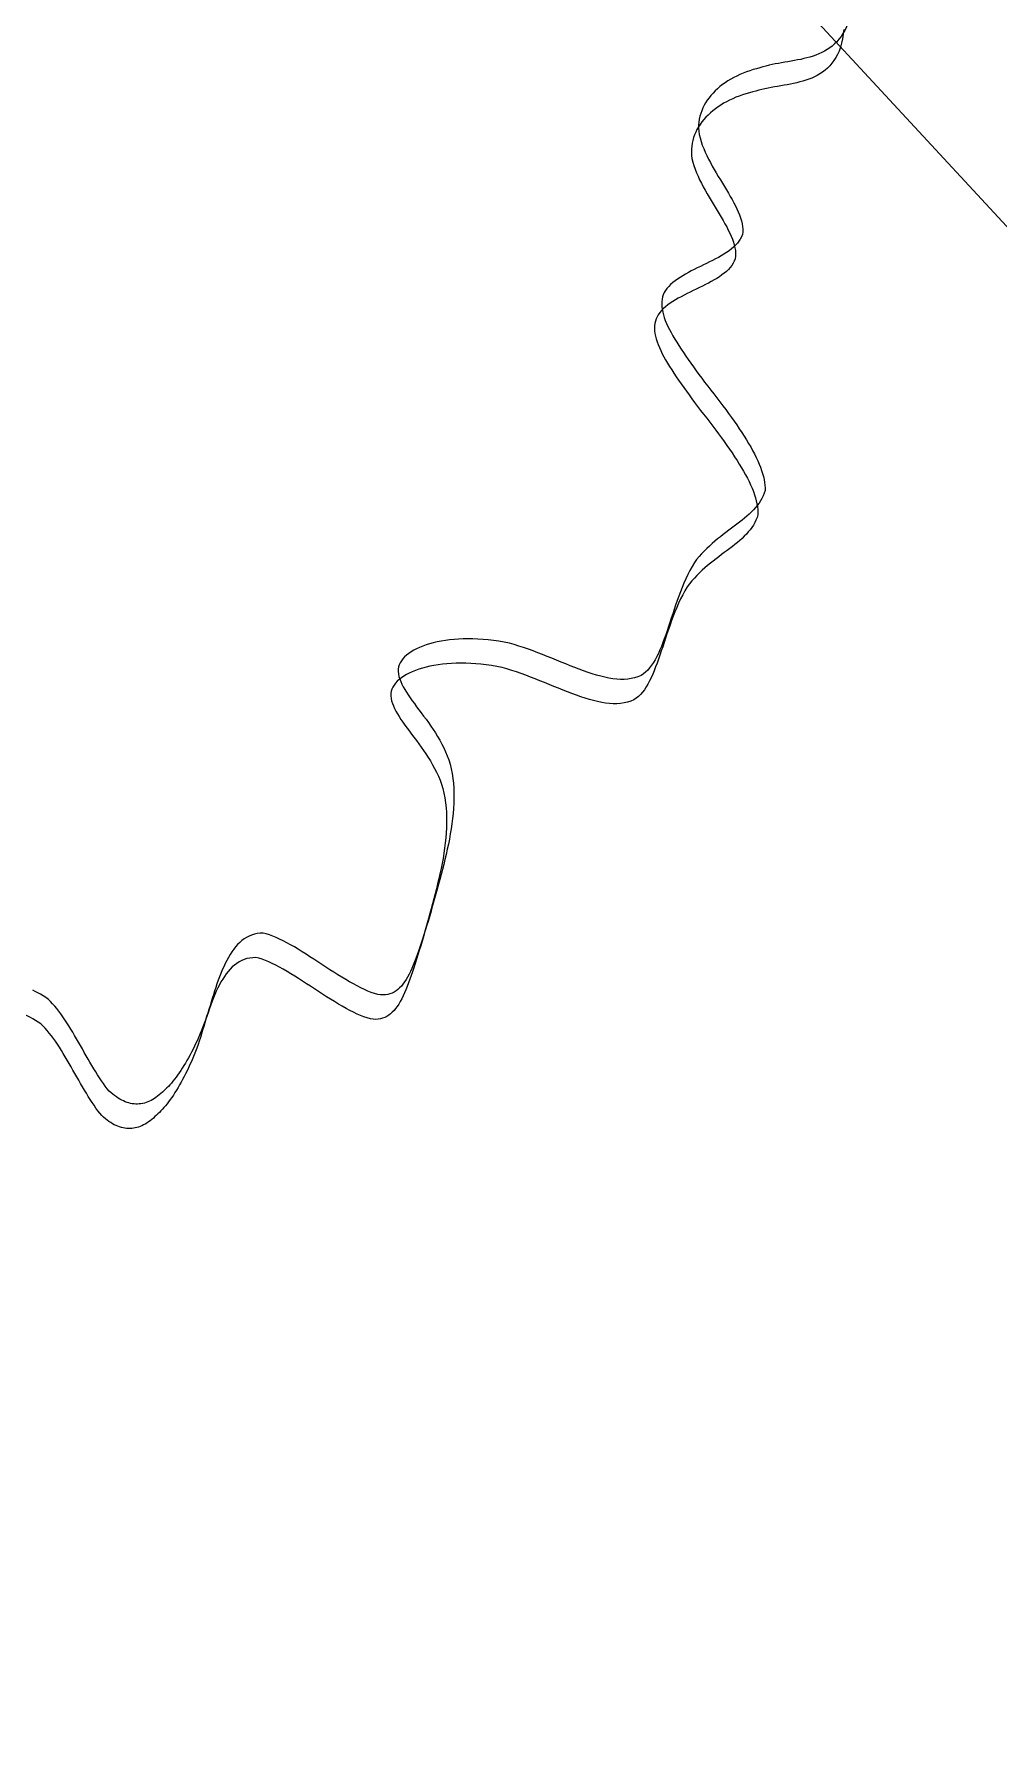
# Model space of a CAD drawing. Header units: metres. Extents: x 507606 to 508087, y 6966978 to 6967359.
# Drawn here: x 507819.922 to 507821.86, y 6967130.617 to 6967134.047 of the extents above; entities that cross this region are included whole.
import ezdxf

# ---------------------------------------------------------------- set-up
doc = ezdxf.new("R2010")
doc.units = ezdxf.units.M
doc.linetypes.add('ISO-DASHED2', pattern=[6, 4, -2])
for name, color, linetype in [('CON_EX. MAJ', 252, 'ISO-DASHED2'), ('CON_EX. MIN', 253, 'ISO-DASHED2'), ('mga2020VEG_TREE', 252, 'Continuous'), ('VEG_TREE', 252, 'Continuous')]:
    doc.layers.add(name, color=color, linetype=linetype)

# ---------------------------------------------------------------- blocks, each defined once
blk = doc.blocks.new('BAC V TREE')
for p, q in [((16.2105, -2.3392), (16.2044, -2.3825)), ((16.179, -2.502), (16.1678, -2.5381)), ((16.1887, -2.464), (16.179, -2.502)), ((16.1972, -2.4242), (16.1887, -2.464)), ((16.2044, -2.3825), (16.1972, -2.4242)), ((16.08, -2.6743), (16.059, -2.6953)), ((16.0999, -2.6513), (16.08, -2.6743)), ((16.1187, -2.6264), (16.0999, -2.6513)), ((16.1364, -2.5992), (16.1187, -2.6264)), ((16.1528, -2.5699), (16.1364, -2.5992)), ((16.1678, -2.5381), (16.1528, -2.5699)), ((15.7755, -2.8308), (15.7466, -2.8372)), ((15.8041, -2.8237), (15.7755, -2.8308)), ((15.8323, -2.8159), (15.8041, -2.8237)), ((15.8601, -2.8073), (15.8323, -2.8159)), ((15.8874, -2.7977), (15.8601, -2.8073)), ((15.9141, -2.7871), (15.8874, -2.7977)), ((15.9401, -2.7754), (15.9141, -2.7871)), ((15.9655, -2.7623), (15.9401, -2.7754)), ((15.9902, -2.7479), (15.9655, -2.7623)), ((16.014, -2.732), (15.9902, -2.7479)), ((16.0369, -2.7145), (16.014, -2.732)), ((16.059, -2.6953), (16.0369, -2.7145)), ((15.1567, -2.991), (15.1287, -3.0054)), ((15.1855, -2.9775), (15.1567, -2.991)), ((15.215, -2.9649), (15.1855, -2.9775)), ((15.2451, -2.9532), (15.215, -2.9649)), ((15.2758, -2.9424), (15.2451, -2.9532)), ((15.307, -2.9325), (15.2758, -2.9424)), ((15.3386, -2.9236), (15.307, -2.9325)), ((15.3707, -2.9156), (15.3386, -2.9236)), ((15.398, -2.9071), (15.3707, -2.9156)), ((15.4258, -2.8994), (15.398, -2.9071)), ((15.4541, -2.8924), (15.4258, -2.8994)), ((15.4827, -2.886), (15.4541, -2.8924)), ((15.5116, -2.8801), (15.4827, -2.886)), ((15.5408, -2.8746), (15.5116, -2.8801)), ((15.5701, -2.8693), (15.5408, -2.8746)), ((15.5996, -2.8642), (15.5701, -2.8693)), ((15.6291, -2.8592), (15.5996, -2.8642)), ((15.6587, -2.8541), (15.6291, -2.8592)), ((15.6881, -2.8488), (15.6587, -2.8541)), ((15.7175, -2.8432), (15.6881, -2.8488)), ((15.7466, -2.8372), (15.7175, -2.8432)), ((14.9372, -3.1487), (14.9182, -3.1699)), ((14.9574, -3.1282), (14.9372, -3.1487)), ((14.9788, -3.1083), (14.9574, -3.1282)), ((15.0013, -3.0892), (14.9788, -3.1083)), ((15.0249, -3.0709), (15.0013, -3.0892)), ((15.0495, -3.0533), (15.0249, -3.0709)), ((15.075, -3.0365), (15.0495, -3.0533)), ((15.1014, -3.0205), (15.075, -3.0365)), ((15.1287, -3.0054), (15.1014, -3.0205)), ((14.8431, -3.2859), (14.8325, -3.311)), ((14.8553, -3.2615), (14.8431, -3.2859)), ((14.8689, -3.2377), (14.8553, -3.2615)), ((14.884, -3.2144), (14.8689, -3.2377)), ((14.9004, -3.1919), (14.884, -3.2144)), ((14.9182, -3.1699), (14.9004, -3.1919)), ((14.8043, -3.4444), (14.804, -3.4726)), ((14.8064, -3.4167), (14.8043, -3.4444)), ((14.8104, -3.3895), (14.8064, -3.4167)), ((14.8161, -3.3628), (14.8104, -3.3895)), ((14.8235, -3.3366), (14.8161, -3.3628)), ((14.8325, -3.311), (14.8235, -3.3366)), ((14.804, -3.4726), (14.8056, -3.5013)), ((14.8056, -3.5013), (14.8092, -3.5304)), ((14.8092, -3.5304), (14.8172, -3.563)), ((14.8172, -3.563), (14.8269, -3.5955)), ((14.8269, -3.5955), (14.8382, -3.6281)), ((14.8382, -3.6281), (14.8509, -3.6606)), ((14.8509, -3.6606), (14.8648, -3.6931)), ((14.8648, -3.6931), (14.8798, -3.7255)), ((14.8798, -3.7255), (14.8959, -3.7578)), ((14.8959, -3.7578), (14.9127, -3.7901)), ((14.9127, -3.7901), (14.9303, -3.8221)), ((14.9303, -3.8221), (14.9484, -3.8541)), ((14.9484, -3.8541), (14.967, -3.8858)), ((14.967, -3.8858), (14.9858, -3.9174)), ((14.9858, -3.9174), (15.0048, -3.9488)), ((15.0048, -3.9488), (15.0237, -3.9799)), ((15.0237, -3.9799), (15.0425, -4.0108)), ((15.0425, -4.0108), (15.061, -4.0414)), ((15.061, -4.0414), (15.0791, -4.0717)), ((15.0791, -4.0717), (15.0966, -4.1017)), ((15.0966, -4.1017), (15.1134, -4.1313)), ((15.1134, -4.1313), (15.1294, -4.1606)), ((15.1294, -4.1606), (15.1443, -4.1896)), ((15.1443, -4.1896), (15.1581, -4.2181)), ((15.1581, -4.2181), (15.1707, -4.2462)), ((15.1707, -4.2462), (15.1818, -4.2739)), ((15.1818, -4.2739), (15.1914, -4.3011)), ((15.1914, -4.3011), (15.1992, -4.3279)), ((15.1992, -4.3279), (15.2053, -4.3541)), ((15.2053, -4.3541), (15.2093, -4.3799)), ((15.2093, -4.3799), (15.2112, -4.4051)), ((15.2112, -4.4051), (15.2109, -4.4297)), ((15.1449, -4.5531), (15.1265, -4.5707)), ((15.1616, -4.5348), (15.1449, -4.5531)), ((15.1764, -4.5158), (15.1616, -4.5348)), ((15.1892, -4.496), (15.1764, -4.5158)), ((15.1998, -4.4753), (15.1892, -4.496)), ((15.2081, -4.4538), (15.1998, -4.4753)), ((15.2109, -4.4297), (15.2081, -4.4538)), ((14.8772, -4.7212), (14.8489, -4.735)), ((14.9053, -4.7074), (14.8772, -4.7212)), ((14.9331, -4.6935), (14.9053, -4.7074)), ((14.9604, -4.6793), (14.9331, -4.6935)), ((14.9871, -4.665), (14.9604, -4.6793)), ((15.013, -4.6503), (14.9871, -4.665)), ((15.0381, -4.6353), (15.013, -4.6503)), ((15.0621, -4.6199), (15.0381, -4.6353)), ((15.0849, -4.604), (15.0621, -4.6199)), ((15.1064, -4.5876), (15.0849, -4.604)), ((15.1265, -4.5707), (15.1064, -4.5876)), ((14.5863, -4.8811), (14.5652, -4.8977)), ((14.6088, -4.8649), (14.5863, -4.8811)), ((14.6325, -4.8493), (14.6088, -4.8649)), ((14.6572, -4.834), (14.6325, -4.8493)), ((14.6829, -4.8192), (14.6572, -4.834)), ((14.7094, -4.8047), (14.6829, -4.8192)), ((14.7365, -4.7904), (14.7094, -4.8047)), ((14.7642, -4.7764), (14.7365, -4.7904)), ((14.7922, -4.7625), (14.7642, -4.7764)), ((14.8205, -4.7487), (14.7922, -4.7625)), ((14.8489, -4.735), (14.8205, -4.7487)), ((14.4714, -5.0307), (14.4668, -5.0522)), ((14.4781, -5.0099), (14.4714, -5.0307)), ((14.487, -4.9898), (14.4781, -5.0099)), ((14.4981, -4.9704), (14.487, -4.9898)), ((14.5115, -4.9517), (14.4981, -4.9704)), ((14.5277, -4.933), (14.5115, -4.9517)), ((14.5456, -4.915), (14.5277, -4.933)), ((14.5652, -4.8977), (14.5456, -4.915)), ((14.4641, -5.0743), (14.4635, -5.0971)), ((14.4635, -5.0971), (14.4647, -5.1205)), ((14.4668, -5.0522), (14.4641, -5.0743)), ((14.4647, -5.1205), (14.4677, -5.1446)), ((14.4677, -5.1446), (14.4725, -5.1693)), ((14.4725, -5.1693), (14.479, -5.1947)), ((14.479, -5.1947), (14.4871, -5.2206)), ((14.4871, -5.2206), (14.4968, -5.2471)), ((14.4968, -5.2471), (14.5079, -5.2743)), ((14.5079, -5.2743), (14.5204, -5.302)), ((14.5204, -5.302), (14.5343, -5.3303)), ((14.5343, -5.3303), (14.5495, -5.3591)), ((14.5495, -5.3591), (14.5659, -5.3885)), ((14.5659, -5.3885), (14.5834, -5.4185)), ((14.5834, -5.4185), (14.6021, -5.4489)), ((14.6021, -5.4489), (14.6217, -5.48)), ((14.6217, -5.48), (14.6423, -5.5115)), ((14.6423, -5.5115), (14.6637, -5.5435)), ((14.6637, -5.5435), (14.686, -5.576)), ((14.686, -5.576), (14.709, -5.609)), ((14.709, -5.609), (14.7327, -5.6425)), ((14.7327, -5.6425), (14.757, -5.6765)), ((14.757, -5.6765), (14.7819, -5.7109)), ((14.7819, -5.7109), (14.8072, -5.7458)), ((14.8072, -5.7458), (14.8329, -5.7811)), ((14.8329, -5.7811), (14.859, -5.8169)), ((14.859, -5.8169), (14.8878, -5.8533)), ((14.8878, -5.8533), (14.9165, -5.8898)), ((14.9165, -5.8898), (14.9448, -5.9261)), ((14.9448, -5.9261), (14.9729, -5.9624)), ((14.9729, -5.9624), (15.0006, -5.9986)), ((15.0006, -5.9986), (15.0279, -6.0346)), ((15.0279, -6.0346), (15.0547, -6.0705)), ((15.0547, -6.0705), (15.0809, -6.1062)), ((15.0809, -6.1062), (15.1066, -6.1417)), ((15.1066, -6.1417), (15.1317, -6.177)), ((15.1317, -6.177), (15.156, -6.212)), ((15.156, -6.212), (15.1797, -6.2467)), ((15.1797, -6.2467), (15.2025, -6.2811)), ((15.2025, -6.2811), (15.2245, -6.3151)), ((15.2245, -6.3151), (15.2456, -6.3488)), ((15.2456, -6.3488), (15.2657, -6.3821)), ((15.2657, -6.3821), (15.2848, -6.415)), ((15.2848, -6.415), (15.3029, -6.4474)), ((15.3029, -6.4474), (15.3198, -6.4794)), ((15.3198, -6.4794), (15.3356, -6.5109)), ((15.3356, -6.5109), (15.3502, -6.5418)), ((15.3502, -6.5418), (15.3634, -6.5723)), ((15.3634, -6.5723), (15.3754, -6.6021)), ((15.3754, -6.6021), (15.386, -6.6313)), ((15.386, -6.6313), (15.3951, -6.66)), ((15.3951, -6.66), (15.4028, -6.688)), ((15.4028, -6.688), (15.4089, -6.7153)), ((15.4089, -6.7153), (15.4134, -6.7419)), ((15.4134, -6.7419), (15.4163, -6.7678)), ((15.4163, -6.7678), (15.4175, -6.7929)), ((15.3757, -6.9117), (15.3615, -6.9334)), ((15.3885, -6.8893), (15.3757, -6.9117)), ((15.3996, -6.8661), (15.3885, -6.8893)), ((15.4091, -6.8422), (15.3996, -6.8661)), ((15.4169, -6.8173), (15.4091, -6.8422)), ((15.4175, -6.7929), (15.4169, -6.8173)), ((15.2278, -7.072), (15.2049, -7.0906)), ((15.2499, -7.0531), (15.2278, -7.072)), ((15.2712, -7.0341), (15.2499, -7.0531)), ((15.2915, -7.0148), (15.2712, -7.0341)), ((15.3108, -6.9951), (15.2915, -7.0148)), ((15.3289, -6.9751), (15.3108, -6.9951)), ((15.3459, -6.9545), (15.3289, -6.9751)), ((15.3615, -6.9334), (15.3459, -6.9545)), ((15.0051, -7.2434), (14.9793, -7.264)), ((15.0308, -7.2234), (15.0051, -7.2434)), ((15.0566, -7.2037), (15.0308, -7.2234)), ((15.0822, -7.1844), (15.0566, -7.2037)), ((15.1075, -7.1654), (15.0822, -7.1844)), ((15.1326, -7.1466), (15.1075, -7.1654)), ((15.1572, -7.1279), (15.1326, -7.1466)), ((15.1814, -7.1093), (15.1572, -7.1279)), ((15.2049, -7.0906), (15.1814, -7.1093)), ((14.8309, -7.4012), (14.808, -7.4271)), ((14.8545, -7.3763), (14.8309, -7.4012)), ((14.8786, -7.3524), (14.8545, -7.3763)), ((14.9033, -7.3292), (14.8786, -7.3524)), ((14.9284, -7.3068), (14.9033, -7.3292)), ((14.9537, -7.2851), (14.9284, -7.3068)), ((14.9793, -7.264), (14.9537, -7.2851)), ((14.7233, -7.5555), (14.7042, -7.5936)), ((14.7434, -7.5183), (14.7233, -7.5555)), ((14.7646, -7.4819), (14.7434, -7.5183)), ((14.7859, -7.454), (14.7646, -7.4819)), ((14.808, -7.4271), (14.7859, -7.454)), ((14.6521, -7.7118), (14.6363, -7.7521)), ((14.6687, -7.6719), (14.6521, -7.7118)), ((14.686, -7.6325), (14.6687, -7.6719)), ((14.7042, -7.5936), (14.686, -7.6325)), ((14.5922, -7.8739), (14.5785, -7.9145)), ((14.6064, -7.8332), (14.5922, -7.8739)), ((14.6211, -7.7926), (14.6064, -7.8332)), ((14.6363, -7.7521), (14.6211, -7.7926)), ((14.5388, -8.0343), (14.5259, -8.0733)), ((14.5518, -7.9948), (14.5388, -8.0343)), ((14.565, -7.9548), (14.5518, -7.9948)), ((14.5785, -7.9145), (14.565, -7.9548)), ((12.5467, -8.1909), (12.5059, -8.1951)), ((12.5888, -8.1879), (12.5467, -8.1909)), ((12.6319, -8.186), (12.5888, -8.1879)), ((12.6761, -8.1853), (12.6319, -8.186)), ((12.7212, -8.1859), (12.6761, -8.1853)), ((12.7672, -8.1877), (12.7212, -8.1859)), ((12.814, -8.1908), (12.7672, -8.1877)), ((12.8617, -8.1953), (12.814, -8.1908)), ((14.4871, -8.1856), (14.4739, -8.2211)), ((14.5001, -8.1491), (14.4871, -8.1856)), ((14.5131, -8.1116), (14.5001, -8.1491)), ((14.5259, -8.0733), (14.5131, -8.1116)), ((12.1081, -8.3368), (12.0901, -8.3532)), ((12.1283, -8.321), (12.1081, -8.3368)), ((12.1504, -8.3059), (12.1283, -8.321)), ((12.1744, -8.2915), (12.1504, -8.3059)), ((12.2003, -8.2779), (12.1744, -8.2915)), ((12.2279, -8.2651), (12.2003, -8.2779)), ((12.2573, -8.2531), (12.2279, -8.2651)), ((12.2883, -8.242), (12.2573, -8.2531)), ((12.321, -8.2317), (12.2883, -8.242)), ((12.3551, -8.2224), (12.321, -8.2317)), ((12.3908, -8.214), (12.3551, -8.2224)), ((12.4278, -8.2067), (12.3908, -8.214)), ((12.4662, -8.2003), (12.4278, -8.2067)), ((12.5059, -8.1951), (12.4662, -8.2003)), ((12.91, -8.2012), (12.8617, -8.1953)), ((12.959, -8.2084), (12.91, -8.2012)), ((13.0086, -8.2171), (12.959, -8.2084)), ((13.0587, -8.2273), (13.0086, -8.2171)), ((13.102, -8.2392), (13.0587, -8.2273)), ((13.1453, -8.2523), (13.102, -8.2392)), ((13.1888, -8.2665), (13.1453, -8.2523)), ((13.2323, -8.2815), (13.1888, -8.2665)), ((13.2758, -8.2973), (13.2323, -8.2815)), ((13.3193, -8.3137), (13.2758, -8.2973)), ((13.3627, -8.3306), (13.3193, -8.3137)), ((13.4059, -8.3478), (13.3627, -8.3306)), ((13.449, -8.3653), (13.4059, -8.3478)), ((14.4175, -8.3503), (14.4022, -8.3788)), ((14.4323, -8.3201), (14.4175, -8.3503)), ((14.4465, -8.2885), (14.4323, -8.3201)), ((14.4604, -8.2554), (14.4465, -8.2885)), ((14.4739, -8.2211), (14.4604, -8.2554)), ((12.0324, -8.444), (12.03, -8.4658)), ((12.03, -8.4658), (12.0301, -8.488)), ((12.0301, -8.488), (12.0327, -8.5104)), ((12.0393, -8.4248), (12.0324, -8.444)), ((12.0486, -8.4061), (12.0393, -8.4248)), ((12.0602, -8.3879), (12.0486, -8.4061)), ((12.0741, -8.3703), (12.0602, -8.3879)), ((12.0901, -8.3532), (12.0741, -8.3703)), ((13.4919, -8.3828), (13.449, -8.3653)), ((13.5346, -8.4002), (13.4919, -8.3828)), ((13.577, -8.4175), (13.5346, -8.4002)), ((13.619, -8.4344), (13.577, -8.4175)), ((13.6607, -8.4508), (13.619, -8.4344)), ((13.7019, -8.4666), (13.6607, -8.4508)), ((13.7427, -8.4817), (13.7019, -8.4666)), ((13.7831, -8.4958), (13.7427, -8.4817)), ((13.8229, -8.5089), (13.7831, -8.4958)), ((14.3145, -8.4928), (14.2943, -8.5091)), ((14.3338, -8.4742), (14.3145, -8.4928)), ((14.3521, -8.4534), (14.3338, -8.4742)), ((14.3696, -8.4305), (14.3521, -8.4534)), ((14.3863, -8.4056), (14.3696, -8.4305)), ((14.4022, -8.3788), (14.3863, -8.4056)), ((12.0327, -8.5104), (12.0376, -8.5333)), ((12.0376, -8.5333), (12.0447, -8.5565)), ((12.0447, -8.5565), (12.0537, -8.58)), ((12.0537, -8.58), (12.0646, -8.604)), ((12.0646, -8.604), (12.0772, -8.6284)), ((12.0772, -8.6284), (12.0913, -8.6532)), ((12.0913, -8.6532), (12.1069, -8.6785)), ((13.8621, -8.5209), (13.8229, -8.5089)), ((13.9007, -8.5315), (13.8621, -8.5209)), ((13.9386, -8.5407), (13.9007, -8.5315)), ((13.9758, -8.5483), (13.9386, -8.5407)), ((14.0123, -8.5542), (13.9758, -8.5483)), ((14.0481, -8.5583), (14.0123, -8.5542)), ((14.083, -8.5603), (14.0481, -8.5583)), ((14.117, -8.5602), (14.083, -8.5603)), ((14.1502, -8.5578), (14.117, -8.5602)), ((14.1824, -8.5531), (14.1502, -8.5578)), ((14.2136, -8.5457), (14.1824, -8.5531)), ((14.2438, -8.5357), (14.2136, -8.5457)), ((14.2729, -8.5229), (14.2438, -8.5357)), ((14.2943, -8.5091), (14.2729, -8.5229)), ((12.1069, -8.6785), (12.1238, -8.7042)), ((12.1238, -8.7042), (12.1418, -8.7304)), ((12.1418, -8.7304), (12.1608, -8.7571)), ((12.1608, -8.7571), (12.1807, -8.7843)), ((12.1807, -8.7843), (12.2013, -8.8121)), ((12.2013, -8.8121), (12.2224, -8.8404)), ((12.2224, -8.8404), (12.244, -8.8692)), ((12.244, -8.8692), (12.2659, -8.8987)), ((12.2659, -8.8987), (12.2879, -8.9287)), ((12.2879, -8.9287), (12.3099, -8.9593)), ((12.3099, -8.9593), (12.3317, -8.9906)), ((12.3317, -8.9906), (12.3533, -9.0225)), ((12.3533, -9.0225), (12.3744, -9.0551)), ((12.3744, -9.0551), (12.395, -9.0884)), ((12.395, -9.0884), (12.4149, -9.1223)), ((12.4149, -9.1223), (12.4339, -9.157)), ((12.4339, -9.157), (12.4518, -9.1924)), ((12.4518, -9.1924), (12.4687, -9.2285)), ((12.4687, -9.2285), (12.4842, -9.2654)), ((12.4842, -9.2654), (12.4983, -9.3031)), ((12.4983, -9.3031), (12.5109, -9.3415)), ((12.5109, -9.3415), (12.5209, -9.3852)), ((12.5209, -9.3852), (12.529, -9.4294)), ((12.529, -9.4294), (12.5354, -9.4741)), ((12.5354, -9.4741), (12.5401, -9.5193)), ((12.5401, -9.5193), (12.5432, -9.5649)), ((12.5432, -9.5649), (12.5448, -9.6109)), ((12.5448, -9.6109), (12.5449, -9.6572)), ((12.5411, -9.7506), (12.5373, -9.7977)), ((12.5436, -9.7038), (12.5411, -9.7506)), ((12.5449, -9.6572), (12.5436, -9.7038)), ((12.5265, -9.8921), (12.5196, -9.9395)), ((12.5324, -9.8448), (12.5265, -9.8921)), ((12.5373, -9.7977), (12.5324, -9.8448)), ((12.4939, -10.0815), (12.4839, -10.1286)), ((12.5032, -10.0342), (12.4939, -10.0815)), ((12.5118, -9.9869), (12.5032, -10.0342)), ((12.5196, -9.9395), (12.5118, -9.9869)), ((12.4623, -10.2224), (12.4509, -10.269)), ((12.4734, -10.1756), (12.4623, -10.2224)), ((12.4839, -10.1286), (12.4734, -10.1756)), ((12.427, -10.3611), (12.4148, -10.4067)), ((12.4391, -10.3152), (12.427, -10.3611)), ((12.4509, -10.269), (12.4391, -10.3152)), ((12.3779, -10.5405), (12.3658, -10.5841)), ((12.3902, -10.4964), (12.3779, -10.5405)), ((12.4025, -10.4518), (12.3902, -10.4964)), ((12.4148, -10.4067), (12.4025, -10.4518)), ((12.331, -10.711), (12.3203, -10.7518)), ((12.3423, -10.6694), (12.331, -10.711)), ((12.3539, -10.627), (12.3423, -10.6694)), ((12.3658, -10.5841), (12.3539, -10.627)), ((12.2928, -10.837), (12.2796, -10.8781)), ((12.3063, -10.7949), (12.2928, -10.837)), ((12.3203, -10.7518), (12.3063, -10.7949)), ((10.5483, -11.0082), (10.5298, -11.0291)), ((10.5677, -10.9889), (10.5483, -11.0082)), ((10.5879, -10.9713), (10.5677, -10.9889)), ((10.609, -10.9555), (10.5879, -10.9713)), ((10.631, -10.9416), (10.609, -10.9555)), ((10.654, -10.9296), (10.631, -10.9416)), ((10.6781, -10.9197), (10.654, -10.9296)), ((10.7031, -10.9119), (10.6781, -10.9197)), ((10.7292, -10.9063), (10.7031, -10.9119)), ((10.7565, -10.9031), (10.7292, -10.9063)), ((10.7849, -10.9023), (10.7565, -10.9031)), ((10.8131, -10.9091), (10.7849, -10.9023)), ((10.8425, -10.9182), (10.8131, -10.9091)), ((10.8728, -10.9293), (10.8425, -10.9182)), ((10.9041, -10.9422), (10.8728, -10.9293)), ((10.9363, -10.9569), (10.9041, -10.9422)), ((10.9693, -10.9733), (10.9363, -10.9569)), ((11.003, -10.991), (10.9693, -10.9733)), ((11.0373, -11.0101), (11.003, -10.991)), ((11.0723, -11.0303), (11.0373, -11.0101)), ((12.2417, -10.9955), (12.2295, -11.0325)), ((12.2541, -10.9575), (12.2417, -10.9955)), ((12.2667, -10.9183), (12.2541, -10.9575)), ((12.2796, -10.8781), (12.2667, -10.9183)), ((10.4337, -11.1826), (10.4199, -11.2121)), ((10.4481, -11.1541), (10.4337, -11.1826)), ((10.4631, -11.1266), (10.4481, -11.1541)), ((10.4787, -11.1003), (10.4631, -11.1266)), ((10.495, -11.0752), (10.4787, -11.1003)), ((10.5121, -11.0514), (10.495, -11.0752)), ((10.5298, -11.0291), (10.5121, -11.0514)), ((11.1078, -11.0515), (11.0723, -11.0303)), ((11.1437, -11.0736), (11.1078, -11.0515)), ((11.1799, -11.0963), (11.1437, -11.0736)), ((11.2165, -11.1197), (11.1799, -11.0963)), ((11.2533, -11.1434), (11.2165, -11.1197)), ((11.2902, -11.1674), (11.2533, -11.1434)), ((11.3272, -11.1916), (11.2902, -11.1674)), ((12.181, -11.1682), (12.1687, -11.1989)), ((12.1931, -11.1362), (12.181, -11.1682)), ((12.2053, -11.1028), (12.1931, -11.1362)), ((12.2174, -11.0683), (12.2053, -11.1028)), ((12.2295, -11.0325), (12.2174, -11.0683)), ((10.3694, -11.3377), (10.3578, -11.3706)), ((10.3813, -11.3053), (10.3694, -11.3377)), ((10.3937, -11.2735), (10.3813, -11.3053)), ((10.4066, -11.2424), (10.3937, -11.2735)), ((10.4199, -11.2121), (10.4066, -11.2424)), ((11.3643, -11.2157), (11.3272, -11.1916)), ((11.4012, -11.2396), (11.3643, -11.2157)), ((11.438, -11.2633), (11.4012, -11.2396)), ((11.4746, -11.2864), (11.438, -11.2633)), ((11.5109, -11.3089), (11.4746, -11.2864)), ((11.5468, -11.3307), (11.5109, -11.3089)), ((11.5823, -11.3515), (11.5468, -11.3307)), ((12.1036, -11.3306), (12.0895, -11.3523)), ((12.1173, -11.3073), (12.1036, -11.3306)), ((12.1306, -11.2824), (12.1173, -11.3073)), ((12.1435, -11.256), (12.1306, -11.2824)), ((12.1562, -11.2282), (12.1435, -11.256)), ((12.1687, -11.1989), (12.1562, -11.2282)), ((8.681, -11.4413), (8.6577, -11.4301)), ((8.7046, -11.4535), (8.681, -11.4413)), ((8.7284, -11.4669), (8.7046, -11.4535)), ((8.7527, -11.4815), (8.7284, -11.4669)), ((8.7772, -11.4974), (8.7527, -11.4815)), ((8.802, -11.5148), (8.7772, -11.4974)), ((10.3248, -11.4713), (10.3143, -11.5052)), ((10.3355, -11.4375), (10.3248, -11.4713)), ((10.3465, -11.4039), (10.3355, -11.4375)), ((10.3578, -11.3706), (10.3465, -11.4039)), ((11.6173, -11.3713), (11.5823, -11.3515)), ((11.6517, -11.3899), (11.6173, -11.3713)), ((11.6855, -11.4071), (11.6517, -11.3899)), ((11.7186, -11.4228), (11.6855, -11.4071)), ((11.7508, -11.4369), (11.7186, -11.4228)), ((11.7822, -11.4492), (11.7508, -11.4369)), ((11.8126, -11.4595), (11.7822, -11.4492)), ((11.842, -11.4677), (11.8126, -11.4595)), ((11.8667, -11.471), (11.842, -11.4677)), ((11.8902, -11.472), (11.8667, -11.471)), ((11.9126, -11.471), (11.8902, -11.472)), ((11.9341, -11.4678), (11.9126, -11.471)), ((11.9545, -11.4626), (11.9341, -11.4678)), ((11.974, -11.4553), (11.9545, -11.4626)), ((11.9927, -11.4462), (11.974, -11.4553)), ((12.0106, -11.435), (11.9927, -11.4462)), ((12.0277, -11.4221), (12.0106, -11.435)), ((12.0441, -11.4072), (12.0277, -11.4221)), ((12.0598, -11.3906), (12.0441, -11.4072)), ((12.0749, -11.3723), (12.0598, -11.3906)), ((12.0895, -11.3523), (12.0749, -11.3723)), ((8.8216, -11.5337), (8.802, -11.5148)), ((8.8409, -11.5541), (8.8216, -11.5337)), ((8.8601, -11.5759), (8.8409, -11.5541)), ((8.8791, -11.5989), (8.8601, -11.5759)), ((8.898, -11.6231), (8.8791, -11.5989)), ((8.9167, -11.6484), (8.898, -11.6231)), ((8.9352, -11.6747), (8.9167, -11.6484)), ((10.2739, -11.6406), (10.2628, -11.6733)), ((10.2838, -11.607), (10.2739, -11.6406)), ((10.2939, -11.5732), (10.2838, -11.607)), ((10.304, -11.5393), (10.2939, -11.5732)), ((10.3143, -11.5052), (10.304, -11.5393)), ((8.9537, -11.7019), (8.9352, -11.6747)), ((8.972, -11.7299), (8.9537, -11.7019)), ((8.9902, -11.7586), (8.972, -11.7299)), ((9.0083, -11.7879), (8.9902, -11.7586)), ((9.0263, -11.8178), (9.0083, -11.7879)), ((10.2155, -11.7996), (10.203, -11.83)), ((10.2278, -11.7687), (10.2155, -11.7996)), ((10.2398, -11.7374), (10.2278, -11.7687)), ((10.2515, -11.7056), (10.2398, -11.7374)), ((10.2628, -11.6733), (10.2515, -11.7056)), ((9.0442, -11.8481), (9.0263, -11.8178)), ((9.062, -11.8787), (9.0442, -11.8481)), ((9.0798, -11.9096), (9.062, -11.8787)), ((9.0975, -11.9406), (9.0798, -11.9096)), ((9.1152, -11.9717), (9.0975, -11.9406)), ((9.1328, -12.0028), (9.1152, -11.9717)), ((10.1369, -11.9737), (10.1231, -12.0006)), ((10.1505, -11.9461), (10.1369, -11.9737)), ((10.1639, -11.9179), (10.1505, -11.9461)), ((10.1772, -11.8892), (10.1639, -11.9179)), ((10.1902, -11.8598), (10.1772, -11.8892)), ((10.203, -11.83), (10.1902, -11.8598)), ((9.1505, -12.0337), (9.1328, -12.0028)), ((9.1681, -12.0644), (9.1505, -12.0337)), ((9.1857, -12.0947), (9.1681, -12.0644)), ((9.2032, -12.1247), (9.1857, -12.0947)), ((9.2209, -12.1541), (9.2032, -12.1247)), ((10.0524, -12.1254), (10.038, -12.1483)), ((10.0667, -12.1019), (10.0524, -12.1254)), ((10.081, -12.0776), (10.0667, -12.1019)), ((10.0952, -12.0526), (10.081, -12.0776)), ((10.1092, -12.0269), (10.0952, -12.0526)), ((10.1231, -12.0006), (10.1092, -12.0269)), ((9.2385, -12.183), (9.2209, -12.1541)), ((9.2561, -12.2111), (9.2385, -12.183)), ((9.2738, -12.2385), (9.2561, -12.2111)), ((9.2916, -12.265), (9.2738, -12.2385)), ((9.3094, -12.2905), (9.2916, -12.265)), ((9.9373, -12.2858), (9.9231, -12.302)), ((9.9516, -12.2687), (9.9373, -12.2858)), ((9.9659, -12.2507), (9.9516, -12.2687)), ((9.9803, -12.2318), (9.9659, -12.2507)), ((9.9947, -12.2121), (9.9803, -12.2318)), ((10.0092, -12.1916), (9.9947, -12.2121)), ((10.0236, -12.1703), (10.0092, -12.1916)), ((10.038, -12.1483), (10.0236, -12.1703)), ((9.3273, -12.3149), (9.3094, -12.2905)), ((9.3452, -12.3382), (9.3273, -12.3149)), ((9.3633, -12.3602), (9.3452, -12.3382)), ((9.3798, -12.3752), (9.3633, -12.3602)), ((9.3963, -12.3891), (9.3798, -12.3752)), ((9.4128, -12.4021), (9.3963, -12.3891)), ((9.4293, -12.414), (9.4128, -12.4021)), ((9.4458, -12.4249), (9.4293, -12.414)), ((9.4622, -12.4349), (9.4458, -12.4249)), ((9.4787, -12.4438), (9.4622, -12.4349)), ((9.4951, -12.4517), (9.4787, -12.4438)), ((9.7497, -12.4464), (9.7343, -12.4539)), ((9.7649, -12.4381), (9.7497, -12.4464)), ((9.78, -12.4288), (9.7649, -12.4381)), ((9.795, -12.4187), (9.78, -12.4288)), ((9.8099, -12.4076), (9.795, -12.4187)), ((9.8247, -12.3956), (9.8099, -12.4076)), ((9.8394, -12.3828), (9.8247, -12.3956)), ((9.8539, -12.369), (9.8394, -12.3828)), ((9.8675, -12.3576), (9.8539, -12.369)), ((9.8811, -12.3451), (9.8675, -12.3576)), ((9.895, -12.3317), (9.8811, -12.3451)), ((9.909, -12.3173), (9.895, -12.3317)), ((9.9231, -12.302), (9.909, -12.3173)), ((9.5114, -12.4586), (9.4951, -12.4517)), ((9.5277, -12.4645), (9.5114, -12.4586)), ((9.544, -12.4695), (9.5277, -12.4645)), ((9.5602, -12.4735), (9.544, -12.4695)), ((9.5764, -12.4765), (9.5602, -12.4735)), ((9.5925, -12.4785), (9.5764, -12.4765)), ((9.6086, -12.4796), (9.5925, -12.4785)), ((9.6246, -12.4797), (9.6086, -12.4796)), ((9.6405, -12.4788), (9.6246, -12.4797)), ((9.6563, -12.477), (9.6405, -12.4788)), ((9.6721, -12.4742), (9.6563, -12.477)), ((9.6878, -12.4706), (9.6721, -12.4742)), ((9.7034, -12.4659), (9.6878, -12.4706)), ((9.7189, -12.4604), (9.7034, -12.4659)), ((9.7343, -12.4539), (9.7189, -12.4604))]:
    blk.add_line(p, q)
blk = doc.blocks.new('XE_SURVEY')
at = {"layer": 'mga2020VEG_TREE', "xscale": 0.2176184297825094, "yscale": 0.2176184297825094, "zscale": 0.2176184297825094, "rotation": 0.001583333339407246}
blk.add_blockref('BAC V TREE', (507818.0354, 6967134.6138, 4.131), dxfattribs=at)
at = {"layer": 'VEG_TREE', "xscale": 0.2177084013672088, "yscale": 0.2177084013672088, "zscale": 0.2177084013672088}
blk.add_blockref('BAC V TREE', (507818.0197, 6967134.5657, 4.131), dxfattribs=at)
blk = doc.blocks.new('XE_CONTOURS EXIST_1')
at = {"layer": 'CON_EX. MAJ', "color": 252, "linetype": 'ISO-DASHED2', "lineweight": -3, "ltscale": 10, "elevation": 4, "flags": 128}
blk.add_lwpolyline([(507721.868, 6967222.6023), (507721.8685, 6967222.6013), (507721.8713, 6967222.5962), (507721.8732, 6967222.593), (507722.0583, 6967222.5913), (507722.4239, 6967222.5761), (507722.6853, 6967222.5317), (507722.841, 6967222.343), (507723.1499, 6967221.9114), (507723.5462, 6967221.3425), (507723.9643, 6967220.742), (507724.3383, 6967220.2154), (507724.6025, 6967219.8683), (507724.9285, 6967219.5197), (507725.5556, 6967218.8758), (507726.3792, 6967218.04), (507727.295, 6967217.1159), (507728.1983, 6967216.207), (507728.9845, 6967215.4166), (507729.5493, 6967214.8482), (507729.788, 6967214.6053), (507729.963, 6967214.3933), (507730.1942, 6967214.1036), (507730.3677, 6967213.8903), (507730.5414, 6967213.6861), (507730.8753, 6967213.2979), (507731.2804, 6967212.8391), (507731.6677, 6967212.4229), (507731.9483, 6967212.1628), (507732.2412, 6967211.999), (507732.779, 6967211.738), (507733.4739, 6967211.4169), (507734.2378, 6967211.0724), (507734.9828, 6967210.7417), (507735.6209, 6967210.4615), (507736.0643, 6967210.2689), (507736.5572, 6967210.0685), (507737.3229, 6967209.7688), (507738.241, 6967209.4122), (507739.1911, 6967209.0412), (507740.0531, 6967208.6983), (507740.7067, 6967208.4259), (507741.0316, 6967208.2667), (507741.2481, 6967208.0475), (507741.53, 6967207.6953), (507741.8321, 6967207.2957), (507742.1091, 6967206.9346), (507742.3158, 6967206.6976), (507742.5905, 6967206.487), (507743.1283, 6967206.1047), (507743.8347, 6967205.6116), (507744.6156, 6967205.0685), (507745.3765, 6967204.5364), (507746.0233, 6967204.0761), (507746.4615, 6967203.7486), (507746.8612, 6967203.4113), (507747.5369, 6967202.8218), (507748.4093, 6967202.0515), (507749.3991, 6967201.1721), (507750.4271, 6967200.2552), (507751.4138, 6967199.3722), (507752.28, 6967198.5947), (507752.9465, 6967197.9944), (507753.3339, 6967197.6426), (507753.717, 6967197.29), (507754.2542, 6967196.7934), (507754.8817, 6967196.2097), (507755.5355, 6967195.5958), (507756.1517, 6967195.0083), (507756.6665, 6967194.5043), (507757.016, 6967194.1404), (507757.328, 6967193.7568), (507757.7451, 6967193.2015), (507758.2256, 6967192.5436), (507758.7277, 6967191.8522), (507759.21, 6967191.1962), (507759.6305, 6967190.6448), (507759.9477, 6967190.2669), (507760.3245, 6967189.9131), (507761.078, 6967189.2415), (507762.1235, 6967188.3248), (507763.376, 6967187.2358), (507764.7508, 6967186.0473), (507766.1629, 6967184.832), (507767.5275, 6967183.6628), (507768.7598, 6967182.6125), (507769.775, 6967181.7537), (507770.488, 6967181.1592), (507770.8142, 6967180.902), (507771.1736, 6967180.734), (507771.7113, 6967180.5286), (507772.3063, 6967180.3088), (507772.8375, 6967180.097), (507773.1837, 6967179.9161), (507773.4339, 6967179.6737), (507773.7926, 6967179.261), (507774.205, 6967178.7555), (507774.6166, 6967178.2346), (507774.9728, 6967177.7755), (507775.2189, 6967177.4556), (507775.4466, 6967177.1382), (507775.8375, 6967176.5743), (507776.3429, 6967175.8412), (507776.914, 6967175.0164), (507777.5021, 6967174.1772), (507778.0583, 6967173.401), (507778.534, 6967172.7651), (507778.8802, 6967172.3469), (507779.3196, 6967171.9284), (507779.9733, 6967171.3638), (507780.7548, 6967170.7178), (507781.5771, 6967170.0551), (507782.3535, 6967169.4401), (507782.9973, 6967168.9375), (507783.4217, 6967168.612), (507783.8186, 6967168.3378), (507784.3891, 6967167.9694), (507785.0603, 6967167.5418), (507785.7594, 6967167.09), (507786.4136, 6967166.649), (507786.9499, 6967166.2536), (507787.2957, 6967165.939), (507787.5577, 6967165.5231), (507787.9622, 6967164.7539), (507788.4646, 6967163.7364), (507789.0201, 6967162.5757), (507789.5841, 6967161.3769), (507790.1119, 6967160.2449), (507790.5589, 6967159.2848), (507790.8803, 6967158.6016), (507791.0315, 6967158.3004), (507791.2318, 6967158.0523), (507791.5375, 6967157.7125), (507791.8525, 6967157.3803), (507792.0803, 6967157.1548), (507792.3824, 6967156.9148), (507793.0786, 6967156.3756), (507794.057, 6967155.6231), (507795.2055, 6967154.7429), (507796.4119, 6967153.8208), (507797.5641, 6967152.9426), (507798.5501, 6967152.194), (507799.2578, 6967151.6609), (507799.5751, 6967151.4288), (507799.9106, 6967151.2485), (507800.4054, 6967151.0037), (507800.8638, 6967150.782), (507801.0902, 6967150.6709), (507801.2522, 6967150.5589), (507801.4148, 6967150.4481), (507801.671, 6967150.3429), (507802.3162, 6967150.0815), (507803.2336, 6967149.7068), (507804.3065, 6967149.2615), (507805.4182, 6967148.7888), (507806.4519, 6967148.3313), (507807.2909, 6967147.9322), (507807.8184, 6967147.6342), (507808.226, 6967147.2945), (507808.7549, 6967146.779), (507809.363, 6967146.1439), (507810.0082, 6967145.4453), (507810.6485, 6967144.7392), (507811.2417, 6967144.0817), (507811.7457, 6967143.529), (507812.1185, 6967143.1371), (507812.5126, 6967142.7543), (507813.1811, 6967142.1158), (507814.0564, 6967141.2844), (507815.0712, 6967140.3226), (507816.1582, 6967139.293), (507817.2499, 6967138.2583), (507818.2789, 6967137.281), (507819.1779, 6967136.4238), (507819.8794, 6967135.7493), (507820.3161, 6967135.32), (507820.8016, 6967134.8132), (507821.4978, 6967134.0688), (507822.3216, 6967133.1794), (507823.1897, 6967132.2374), (507824.019, 6967131.3355), (507824.7262, 6967130.5662), (507825.228, 6967130.022), (507825.4412, 6967129.7954), (507825.6405, 6967129.6459), (507825.9155, 6967129.4519), (507826.1119, 6967129.3001), (507826.2768, 6967129.0967), (507826.6162, 6967128.6581), (507827.0563, 6967128.0886), (507827.5234, 6967127.4923), (507827.9435, 6967126.9737), (507828.2429, 6967126.6371), (507828.5957, 6967126.3438), (507829.3599, 6967125.7401), (507830.4448, 6967124.8946), (507831.7599, 6967123.8763), (507833.2146, 6967122.7541), (507834.7182, 6967121.5969), (507836.1803, 6967120.4734), (507837.5102, 6967119.4526), (507838.6172, 6967118.6033), (507839.4109, 6967117.9945), (507839.8006, 6967117.6949), (507840.1965, 6967117.3679), (507840.7546, 6967116.8909), (507841.397, 6967116.3483), (507842.0458, 6967115.8249), (507842.623, 6967115.4051), (507843.0507, 6967115.1736), (507843.497, 6967115.1161), (507844.2059, 6967115.1167), (507845.0734, 6967115.1542), (507845.9955, 6967115.2074), (507846.8681, 6967115.2552), (507847.5871, 6967115.2763), (507848.0485, 6967115.2497), (507848.5576, 6967115.0924), (507849.2978, 6967114.8008), (507850.1308, 6967114.4442), (507850.9184, 6967114.0916), (507851.5222, 6967113.8122), (507851.8041, 6967113.6751), (507852.0493, 6967113.5138), (507852.3687, 6967113.2791), (507852.5871, 6967113.0887), (507852.7276, 6967112.8558), (507853.0181, 6967112.3341), (507853.4027, 6967111.623), (507853.8258, 6967110.822), (507854.2313, 6967110.0304), (507854.5636, 6967109.3476), (507854.7668, 6967108.8732), (507854.8941, 6967108.4087), (507855.0572, 6967107.6684), (507855.2431, 6967106.7468), (507855.4387, 6967105.7385), (507855.6309, 6967104.7379), (507855.8066, 6967103.8397), (507855.9527, 6967103.1383), (507856.0563, 6967102.7282), (507856.2257, 6967102.2705), (507856.4948, 6967101.6026), (507856.8169, 6967100.8516), (507857.1453, 6967100.1443), (507857.3809, 6967099.6952), (507857.5262, 6967099.4692), (507857.6024, 6967099.3864), (507857.6332, 6967099.3685), (507857.6727, 6967099.3631), (507857.7831, 6967099.3864), (507858.0136, 6967099.4915), (507858.4044, 6967099.7215), (507858.9463, 6967100.0652), (507859.3525, 6967100.3087), (507859.6034, 6967100.4316), (507859.7317, 6967100.4705), (507859.7814, 6967100.474), (507859.8307, 6967100.4661), (507859.9554, 6967100.4186), (507860.1968, 6967100.2817), (507860.5878, 6967100.0136), (507861.1193, 6967099.6202), (507861.6093, 6967099.2652), (507861.9627, 6967099.0589), (507862.3387, 6967098.9888), (507863.0771, 6967098.8987), (507864.068, 6967098.7905), (507865.2019, 6967098.6662), (507866.369, 6967098.5279), (507867.4597, 6967098.3775), (507868.3643, 6967098.2168), (507868.9731, 6967098.048), (507869.4788, 6967097.768), (507870.2662, 6967097.2452), (507871.2589, 6967096.5422), (507872.3804, 6967095.7216), (507873.5544, 6967094.8458), (507874.7045, 6967093.9774), (507875.7542, 6967093.1791), (507876.6271, 6967092.5132), (507877.247, 6967092.0424), (507877.5372, 6967091.8292), (507877.8368, 6967091.6572), (507878.274, 6967091.4225), (507878.7565, 6967091.1663), (507879.192, 6967090.9295), (507879.4883, 6967090.7531), (507879.7576, 6967090.5428), (507880.2361, 6967090.1467), (507880.8489, 6967089.6326), (507881.5211, 6967089.0687), (507882.1778, 6967088.5228), (507882.7441, 6967088.0628), (507883.1453, 6967087.7569), (507883.5514, 6967087.4958), (507884.2015, 6967087.1031), (507885.0146, 6967086.6227), (507885.9095, 6967086.0987), (507886.805, 6967085.5751), (507887.6201, 6967085.096), (507888.2736, 6967084.7054), (507888.6843, 6967084.4474), (507889.0764, 6967084.1614), (507889.6146, 6967083.7438), (507890.2412, 6967083.2486), (507890.8984, 6967082.7299), (507891.5284, 6967082.2416), (507892.0735, 6967081.8377), (507892.4759, 6967081.5721), (507892.976, 6967081.3353), (507893.9047, 6967080.9364), (507895.1318, 6967080.4261), (507896.5273, 6967079.855), (507897.9609, 6967079.274), (507899.3027, 6967078.7338), (507900.4223, 6967078.285), (507901.1899, 6967077.9785), (507901.4751, 6967077.8649), (507901.5399, 6967077.8568), (507901.5941, 6967077.8366), (507901.9207, 6967077.7784), (507902.8088, 6967077.6198), (507904.1228, 6967077.3842), (507905.7267, 6967077.0949), (507907.485, 6967076.7754), (507909.2619, 6967076.449), (507910.9215, 6967076.1391), (507912.3281, 6967075.8691), (507913.3459, 6967075.6623), (507913.8392, 6967075.5423), (507914.2559, 6967075.3288), (507914.8322, 6967074.9703), (507915.4867, 6967074.545), (507916.138, 6967074.1312), (507916.7046, 6967073.8071), (507917.1052, 6967073.651), (507917.545, 6967073.6711), (507918.2025, 6967073.793), (507918.956, 6967073.9716), (507919.6837, 6967074.1615), (507920.264, 6967074.3175), (507920.5752, 6967074.3943), (507920.8932, 6967074.433), (507921.3478, 6967074.4788), (507921.8021, 6967074.5257), (507922.1193, 6967074.5681), (507922.4819, 6967074.6514), (507923.2728, 6967074.8416), (507924.3503, 6967075.1064), (507925.5729, 6967075.4135), (507926.7992, 6967075.7307), (507927.8875, 6967076.0256), (507928.6964, 6967076.2661), (507929.0844, 6967076.4198), (507929.3229, 6967076.7434), (507929.6031, 6967077.2918), (507929.8979, 6967077.9088), (507930.1259, 6967078.347), (507930.2831, 6967078.591), (507930.3781, 6967078.6945), (507930.422, 6967078.7248), (507930.454, 6967078.7345), (507930.5799, 6967078.7454), (507930.91, 6967078.7421), (507931.5774, 6967078.7058), (507932.6978, 6967078.6202), (507934.0343, 6967078.5037), (507935.4773, 6967078.3715), (507936.9175, 6967078.2384), (507938.2455, 6967078.1195), (507939.3518, 6967078.0297), (507940.0038, 6967077.9889), (507940.32, 6967077.9815), (507940.4355, 6967077.9893), (507940.462, 6967077.9975), (507940.4939, 6967078.0228), (507940.561, 6967078.1069), (507940.6677, 6967078.3034), (507940.8157, 6967078.6575), (507940.9973, 6967079.1645), (507941.1587, 6967079.6347), (507941.2826, 6967079.9522), (507941.4788, 6967080.3064), (507941.8731, 6967080.9934), (507942.3874, 6967081.8839), (507942.9435, 6967082.8484), (507943.4632, 6967083.7575), (507943.8682, 6967084.4817), (507944.0804, 6967084.8916), (507944.2092, 6967085.239), (507944.3723, 6967085.7415), (507944.5491, 6967086.3226), (507944.7186, 6967086.9064), (507944.8604, 6967087.4165), (507944.9535, 6967087.7767), (507945.0496, 6967088.2405), (507945.1936, 6967089.0016), (507945.3554, 6967089.8944), (507945.5048, 6967090.7533), (507945.6116, 6967091.4128), (507945.6456, 6967091.7074), (507945.5453, 6967091.8853), (507945.3722, 6967092.117), (507945.2432, 6967092.2897), (507945.0604, 6967092.5948), (507944.6202, 6967093.3339), (507944.0086, 6967094.3622), (507943.3118, 6967095.5346), (507942.6156, 6967096.7061), (507942.0063, 6967097.7319), (507941.5698, 6967098.467), (507941.3921, 6967098.7663), (507941.3046, 6967098.9149), (507941.1869, 6967099.1153), (507941.0997, 6967099.2641), (507940.9319, 6967099.5523), (507940.5209, 6967100.258), (507939.9477, 6967101.2424), (507939.2931, 6967102.3667), (507938.6378, 6967103.4922), (507938.0627, 6967104.4799), (507937.6485, 6967105.1912), (507937.4762, 6967105.4871), (507937.3617, 6967105.6807), (507937.2088, 6967105.9398), (507937.1067, 6967106.1181), (507937.0243, 6967106.2867), (507936.9195, 6967106.5101), (507936.8652, 6967106.6324), (507936.8617, 6967106.7312), (507936.8577, 6967106.8298), (507936.7066, 6967107.0998), (507936.3324, 6967107.7632), (507935.8457, 6967108.6291), (507935.357, 6967109.5066), (507934.9769, 6967110.2051), (507934.8159, 6967110.5338), (507934.8191, 6967110.826), (507934.8727, 6967111.2241), (507934.9554, 6967111.4904), (507935.1908, 6967111.628), (507935.6781, 6967111.8539), (507936.2509, 6967112.106), (507936.7431, 6967112.3221), (507936.9883, 6967112.4403), (507937.151, 6967112.6075), (507937.3585, 6967112.8491), (507937.5208, 6967113.0174), (507937.7195, 6967113.1176), (507938.0551, 6967113.2661), (507938.3837, 6967113.4196), (507938.5616, 6967113.5348), (507938.6128, 6967113.7704), (507938.6283, 6967114.1219), (507938.6188, 6967114.3829), (507938.5329, 6967114.6766), (507938.3324, 6967115.2977), (507938.0753, 6967116.0763), (507937.8198, 6967116.8426), (507937.6554, 6967117.3328), (507937.5751, 6967117.5717), (507937.549, 6967117.6493), (507937.5456, 6967117.6596), (507937.5461, 6967117.6621), (507937.5487, 6967117.675), (507937.5504, 6967117.6834)], dxfattribs=at)
at = {"layer": 'CON_EX. MIN', "color": 253, "linetype": 'ISO-DASHED2', "lineweight": -3, "elevation": 3.9, "flags": 128}
blk.add_lwpolyline([(507721.6369, 6967222.4957), (507721.6374, 6967222.4949), (507721.6399, 6967222.4903), (507721.6415, 6967222.4874), (507721.8077, 6967222.4859), (507722.1359, 6967222.4722), (507722.3705, 6967222.4324), (507722.5534, 6967222.2011), (507722.9414, 6967221.6556), (507723.4475, 6967220.9318), (507723.9847, 6967220.1658), (507724.466, 6967219.4937), (507724.8043, 6967219.0515), (507725.134, 6967218.6946), (507725.7088, 6967218.1024), (507726.443, 6967217.3585), (507727.2507, 6967216.5464), (507728.0461, 6967215.7495), (507728.7433, 6967215.0515), (507729.2563, 6967214.5359), (507729.4995, 6967214.2861), (507729.7362, 6967214.0023), (507730.0659, 6967213.5909), (507730.3947, 6967213.1788), (507730.6291, 6967212.8927), (507730.8424, 6967212.6469), (507731.2549, 6967212.1751), (507731.7923, 6967211.5661), (507732.3805, 6967210.9081), (507732.9455, 6967210.2899), (507733.4131, 6967209.7998), (507733.7092, 6967209.5265), (507734.032, 6967209.3364), (507734.5155, 6967209.1003), (507735.0823, 6967208.8454), (507735.6548, 6967208.5988), (507736.1556, 6967208.3876), (507736.5072, 6967208.239), (507736.8966, 6967208.0888), (507737.4937, 6967207.8724), (507738.1946, 6967207.6164), (507738.8958, 6967207.3476), (507739.4934, 6967207.0926), (507739.8839, 6967206.8779), (507740.1666, 6967206.6014), (507740.5548, 6967206.1374), (507741.0077, 6967205.5572), (507741.4845, 6967204.9319), (507741.9445, 6967204.3328), (507742.3466, 6967203.8311), (507742.6503, 6967203.498), (507743.034, 6967203.1948), (507743.7846, 6967202.6438), (507744.807, 6967201.9102), (507746.0061, 6967201.0592), (507747.2866, 6967200.1562), (507748.5534, 6967199.2665), (507749.7114, 6967198.4553), (507750.6654, 6967197.7878), (507751.3201, 6967197.3295), (507751.5805, 6967197.1454), (507751.7521, 6967196.998), (507751.9794, 6967196.7945), (507752.1469, 6967196.6422), (507752.3971, 6967196.4071), (507752.9973, 6967195.8413), (507753.8338, 6967195.0516), (507754.7926, 6967194.1446), (507755.7599, 6967193.2273), (507756.6219, 6967192.4062), (507757.2646, 6967191.7883), (507757.5742, 6967191.4801), (507757.8034, 6967191.192), (507758.1174, 6967190.7658), (507758.4601, 6967190.2941), (507758.7758, 6967189.8698), (507759.0083, 6967189.5853), (507759.2994, 6967189.3223), (507759.9614, 6967188.7463), (507760.9125, 6967187.9265), (507762.0708, 6967186.9319), (507763.3544, 6967185.8318), (507764.6813, 6967184.6954), (507765.9698, 6967183.5916), (507767.1379, 6967182.5898), (507768.1037, 6967181.759), (507768.7854, 6967181.1685), (507769.101, 6967180.8872), (507769.3762, 6967180.5977), (507769.7693, 6967180.1632), (507770.211, 6967179.6653), (507770.6322, 6967179.1856), (507770.9636, 6967178.806), (507771.136, 6967178.608), (507771.2976, 6967178.4219), (507771.5269, 6967178.1559), (507771.7546, 6967177.8887), (507771.9113, 6967177.6987), (507772.1151, 6967177.4181), (507772.5878, 6967176.7603), (507773.2519, 6967175.834), (507774.0299, 6967174.7482), (507774.8447, 6967173.6116), (507775.6186, 6967172.5332), (507776.2743, 6967171.6218), (507776.7343, 6967170.9863), (507776.9214, 6967170.7354), (507777.0642, 6967170.6433), (507777.2688, 6967170.5327), (507777.422, 6967170.4527), (507777.5988, 6967170.3629), (507777.8532, 6967170.2349), (507778.0406, 6967170.1352), (507778.3224, 6967169.9528), (507779.0216, 6967169.4954), (507780.0242, 6967168.8348), (507781.2164, 6967168.0427), (507782.4841, 6967167.1908), (507783.7137, 6967166.3509), (507784.791, 6967165.5946), (507785.6023, 6967164.9938), (507786.0337, 6967164.62), (507786.3364, 6967164.1581), (507786.7017, 6967163.4478), (507787.0997, 6967162.5907), (507787.5009, 6967161.6886), (507787.8754, 6967160.8433), (507788.1935, 6967160.1564), (507788.4254, 6967159.7297), (507788.7432, 6967159.3213), (507789.2273, 6967158.7624), (507789.8001, 6967158.1326), (507790.3839, 6967157.512), (507790.9013, 6967156.9803), (507791.2746, 6967156.6174), (507791.6304, 6967156.3276), (507792.2748, 6967155.8333), (507793.1239, 6967155.1937), (507794.0939, 6967154.4679), (507795.101, 6967153.715), (507796.0612, 6967152.9942), (507796.8909, 6967152.3644), (507797.5061, 6967151.8848), (507797.8229, 6967151.6145), (507798.0967, 6967151.2767), (507798.4632, 6967150.7624), (507798.8697, 6967150.1637), (507799.2632, 6967149.5726), (507799.5909, 6967149.0813), (507799.7999, 6967148.7819), (507800.0318, 6967148.4777), (507800.3685, 6967148.0429), (507800.7461, 6967147.5719), (507801.1007, 6967147.1589), (507801.3686, 6967146.8984), (507801.6663, 6967146.7462), (507802.2481, 6967146.4985), (507803.0272, 6967146.1817), (507803.917, 6967145.8224), (507804.8311, 6967145.4469), (507805.6827, 6967145.0818), (507806.3854, 6967144.7535), (507806.8525, 6967144.4886), (507807.2644, 6967144.1343), (507807.8899, 6967143.5181), (507808.668, 6967142.7121), (507809.5381, 6967141.788), (507810.4393, 6967140.8179), (507811.3107, 6967139.8735), (507812.0917, 6967139.0269), (507812.7213, 6967138.3499), (507813.1388, 6967137.9144), (507813.5822, 6967137.4818), (507814.2125, 6967136.8789), (507814.9628, 6967136.167), (507815.7661, 6967135.4074), (507816.5555, 6967134.6613), (507817.264, 6967133.9899), (507817.8247, 6967133.4544), (507818.1706, 6967133.1162), (507818.5002, 6967132.7677), (507818.959, 6967132.2665), (507819.4934, 6967131.6768), (507820.0499, 6967131.0634), (507820.575, 6967130.4906), (507821.015, 6967130.0231), (507821.3164, 6967129.7252), (507821.6826, 6967129.4352), (507822.2226, 6967129.0453), (507822.8487, 6967128.6046), (507823.4734, 6967128.1627), (507824.0087, 6967127.7687), (507824.3671, 6967127.4721), (507824.6535, 6967127.1418), (507825.2326, 6967126.4333), (507826.0449, 6967125.4232), (507827.0312, 6967124.1877), (507828.132, 6967122.8033), (507829.2881, 6967121.3463), (507830.4399, 6967119.8932), (507831.5283, 6967118.5204), (507832.4938, 6967117.3043), (507833.277, 6967116.3213), (507833.8186, 6967115.6477), (507834.0593, 6967115.3601), (507834.3214, 6967115.1345), (507834.7139, 6967114.8281), (507835.1524, 6967114.4974), (507835.5527, 6967114.199), (507835.8306, 6967113.9895), (507836.1597, 6967113.7293), (507836.8917, 6967113.1485), (507837.9266, 6967112.3281), (507839.1647, 6967111.3491), (507840.506, 6967110.2921), (507841.8507, 6967109.2383), (507843.0988, 6967108.2683), (507844.1505, 6967107.4631), (507844.906, 6967106.9036), (507845.2652, 6967106.6707), (507845.6801, 6967106.6423), (507846.3103, 6967106.6897), (507847.0011, 6967106.7553), (507847.4935, 6967106.7823), (507847.7757, 6967106.7684), (507847.9037, 6967106.736), (507847.946, 6967106.7115), (507847.9745, 6967106.6813), (507848.0299, 6967106.5795), (507848.1095, 6967106.3378), (507848.2095, 6967105.888), (507848.3259, 6967105.204), (507848.4338, 6967104.4927), (507848.5348, 6967103.8697), (507848.6303, 6967103.4505), (507848.7797, 6967103.0545), (507849.092, 6967102.2675), (507849.531, 6967101.1893), (507850.0607, 6967099.92), (507850.6449, 6967098.5592), (507851.2477, 6967097.207), (507851.8329, 6967095.9631), (507852.3644, 6967094.9276), (507852.7266, 6967094.3162), (507852.9495, 6967094.0179), (507853.0706, 6967093.9072), (507853.1219, 6967093.8808), (507853.1885, 6967093.8672), (507853.3581, 6967093.8794), (507853.6941, 6967093.9862), (507854.2683, 6967094.2648), (507855.1324, 6967094.7709), (507856.0865, 6967095.3725), (507857.0524, 6967095.9845), (507857.9522, 6967096.5215), (507858.5718, 6967096.8399), (507858.952, 6967096.9851), (507859.1557, 6967097.0271), (507859.2408, 6967097.0297), (507859.3264, 6967097.0189), (507859.5339, 6967096.9585), (507859.9255, 6967096.7811), (507860.5686, 6967096.4108), (507861.5048, 6967095.7934), (507862.5074, 6967095.0831), (507863.4899, 6967094.3642), (507864.3661, 6967093.7211), (507865.0495, 6967093.2379), (507865.4538, 6967092.999), (507865.9133, 6967092.8935), (507866.59, 6967092.8065), (507867.3749, 6967092.7282), (507868.1589, 6967092.6486), (507868.8331, 6967092.5579), (507869.2883, 6967092.4461), (507869.6972, 6967092.2074), (507870.3361, 6967091.7581), (507871.1191, 6967091.1751), (507871.9602, 6967090.5353), (507872.7735, 6967089.9156), (507873.473, 6967089.3931), (507873.9727, 6967089.0445), (507874.4576, 6967088.7619), (507875.2065, 6967088.3527), (507876.1349, 6967087.8563), (507877.1584, 6967087.3118), (507878.1925, 6967086.7583), (507879.153, 6967086.2351), (507879.9553, 6967085.7813), (507880.5151, 6967085.4361), (507881.0005, 6967085.0742), (507881.7525, 6967084.4749), (507882.6996, 6967083.701), (507883.7704, 6967082.8151), (507884.8931, 6967081.88), (507885.9964, 6967080.9583), (507887.0087, 6967080.1129), (507887.8584, 6967079.4065), (507888.474, 6967078.9017), (507888.7841, 6967078.6613), (507889.1032, 6967078.474), (507889.5684, 6967078.2255), (507890.1083, 6967077.9494), (507890.6518, 6967077.6794), (507891.1276, 6967077.4492), (507891.4645, 6967077.2925), (507891.8358, 6967077.1411), (507892.5593, 6967076.8566), (507893.5375, 6967076.4766), (507894.6727, 6967076.0385), (507895.8672, 6967075.5797), (507897.0235, 6967075.1377), (507898.0438, 6967074.7499), (507898.8306, 6967074.4537), (507899.2861, 6967074.2867), (507899.7314, 6967074.1369), (507900.3576, 6967073.934), (507901.0925, 6967073.7001), (507901.8642, 6967073.4573), (507902.6006, 6967073.2277), (507903.2297, 6967073.0336), (507903.6794, 6967072.8969), (507904.2021, 6967072.7457), (507905.1601, 6967072.473), (507906.4218, 6967072.1158), (507907.8557, 6967071.7111), (507909.3302, 6967071.2957), (507910.7139, 6967070.9067), (507911.8753, 6967070.5811), (507912.6829, 6967070.3557), (507913.005, 6967070.2676), (507913.1974, 6967070.2339), (507913.4544, 6967070.198), (507913.6164, 6967070.1931), (507913.7626, 6967070.3402), (507913.9008, 6967070.487), (507914.0661, 6967070.4912), (507914.2376, 6967070.484), (507914.5478, 6967070.55), (507915.3347, 6967070.7211), (507916.449, 6967070.964), (507917.7416, 6967071.2452), (507919.0635, 6967071.5314), (507920.2655, 6967071.789), (507921.1984, 6967071.9848), (507921.7131, 6967072.0853), (507922.1899, 6967072.1474), (507922.87, 6967072.2194), (507923.6515, 6967072.2972), (507924.4327, 6967072.3763), (507925.1118, 6967072.4524), (507925.587, 6967072.5213), (507926.0592, 6967072.6161), (507926.816, 6967072.7777), (507927.7402, 6967072.9865), (507928.7147, 6967073.2228), (507929.6222, 6967073.4667), (507930.3457, 6967073.6986), (507930.7678, 6967073.8987), (507931.0724, 6967074.2888), (507931.4272, 6967074.9507), (507931.8076, 6967075.7434), (507932.189, 6967076.5259), (507932.4782, 6967077.05), (507932.6775, 6967077.3361), (507932.7991, 6967077.4591), (507932.8559, 6967077.4968), (507932.9086, 6967077.5163), (507933.0775, 6967077.5409), (507933.4722, 6967077.5457), (507934.214, 6967077.5028), (507935.3841, 6967077.3923), (507936.6897, 6967077.2477), (507937.987, 6967077.1001), (507939.1318, 6967076.9807), (507939.8413, 6967076.9264), (507940.2047, 6967076.9203), (507940.3493, 6967076.9363), (507940.3888, 6967076.9512), (507940.4269, 6967076.9802), (507940.5064, 6967077.0725), (507940.6323, 6967077.2848), (507940.8078, 6967077.6733), (507941.0292, 6967078.259), (507941.2392, 6967078.866), (507941.4234, 6967079.3978), (507941.5673, 6967079.758), (507941.7719, 6967080.1316), (507942.1391, 6967080.7693), (507942.6046, 6967081.5687), (507943.1039, 6967082.4276), (507943.5728, 6967083.2437), (507943.9468, 6967083.9147), (507944.1618, 6967084.3385), (507944.3256, 6967084.7809), (507944.5333, 6967085.4215), (507944.7583, 6967086.1622), (507944.9739, 6967086.9045), (507945.1534, 6967087.5501), (507945.2701, 6967088.0007), (507945.3734, 6967088.4822), (507945.5133, 6967089.1956), (507945.6636, 6967090.0056), (507945.7979, 6967090.7765), (507945.8902, 6967091.3729), (507945.9142, 6967091.6593), (507945.8174, 6967091.8476), (507945.6334, 6967092.1057), (507945.4371, 6967092.3616), (507945.3035, 6967092.5431), (507945.1232, 6967092.8427), (507944.7112, 6967093.5338), (507944.1449, 6967094.4858), (507943.5018, 6967095.568), (507942.8594, 6967096.6497), (507942.2951, 6967097.6002), (507941.8865, 6967098.2889), (507941.7109, 6967098.585), (507941.5622, 6967098.8375), (507941.3623, 6967099.178), (507941.2141, 6967099.4308), (507941.0475, 6967099.7168), (507940.6621, 6967100.3787), (507940.1307, 6967101.2913), (507939.5261, 6967102.3297), (507938.9211, 6967103.3689), (507938.3884, 6967104.2838), (507938.0009, 6967104.9493), (507937.8313, 6967105.2404), (507937.7146, 6967105.4379), (507937.5474, 6967105.7204), (507937.3852, 6967105.9966), (507937.284, 6967106.175), (507937.1628, 6967106.4215), (507937.0084, 6967106.7493), (507936.9264, 6967106.9367), (507936.9214, 6967107.0832), (507936.9153, 6967107.2292), (507936.7749, 6967107.4845), (507936.4323, 6967108.093), (507935.9882, 6967108.8822), (507935.5428, 6967109.6802), (507935.1966, 6967110.3145), (507935.05, 6967110.6129), (507935.0529, 6967110.8799), (507935.1019, 6967111.2436), (507935.1774, 6967111.4869), (507935.4393, 6967111.6366), (507936.0018, 6967111.902), (507936.678, 6967112.2068), (507937.2812, 6967112.475), (507937.6245, 6967112.6304), (507937.9395, 6967112.7658), (507938.3927, 6967112.9588), (507938.814, 6967113.1657), (507939.0331, 6967113.3427), (507938.97, 6967113.6934), (507938.749, 6967114.4186), (507938.4458, 6967115.323), (507938.1357, 6967116.2109), (507937.9334, 6967116.7782), (507937.8338, 6967117.0545), (507937.8013, 6967117.1442), (507937.797, 6967117.156), (507937.7975, 6967117.1584), (507937.7998, 6967117.1704), (507937.8013, 6967117.1782)], dxfattribs=at)

msp = doc.modelspace()

# ---------------------------------------------------------------- block references
msp.add_blockref('XE_SURVEY', (0, 0))

# ---------------------------------------------------------------- next in the draw order: block references
msp.add_blockref('XE_CONTOURS EXIST_1', (0, 0))

doc.saveas('drawing.dxf')
